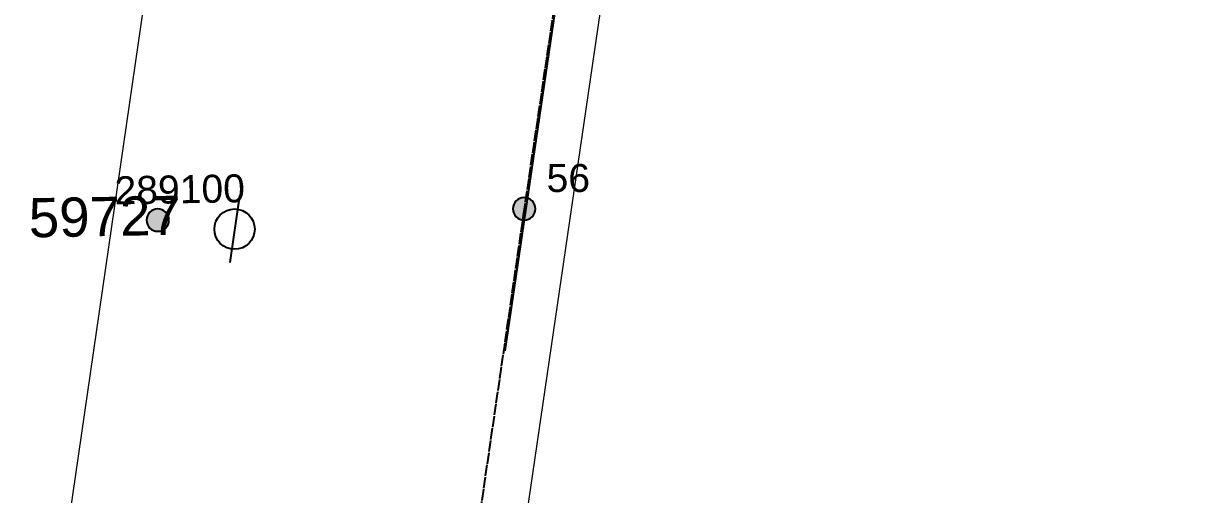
# Model space of a CAD drawing. Header units: metres. Extents: x 307635 to 308805, y 6256169 to 6257356.
# Drawn here: x 308078.3 to 308181.8, y 6256640.7 to 6256682.7 of the extents above; entities that cross this region are included whole.
import ezdxf
from ezdxf.enums import TextEntityAlignment as Align

# ---------------------------------------------------------------- set-up
doc = ezdxf.new("R2010")
doc.units = ezdxf.units.M
doc.linetypes.add('Cable Exist OH', pattern=[1, 1, 0])
doc.layers.get('0').update_dxf_attribs({"color": 6})
doc.layers.add('Cadastre Land Parcels_SP_EXT', color=118, linetype='Continuous', lineweight=15)
doc.layers.add('Mains_TR_EXT', color=211, linetype='Continuous', lineweight=25)
for name, color, linetype in [('Equip_SP_HV_EXT', 7, 'Continuous'), ('OH_Details_SP_MISC', 7, 'Continuous'), ('SupportsOH_SP_TR_HV_LV_SL_EXT', 7, 'Continuous')]:
    doc.layers.add(name, color=color, linetype=linetype)
doc.styles.add('HVSW_LABEL', font='arial.ttf', dxfattribs={"height": 3.5})
doc.styles.add('POLE_LABEL', font='arial.ttf', dxfattribs={"height": 2})
doc.styles.get("Standard").update_dxf_attribs({"font": 'arial.ttf'})

# ---------------------------------------------------------------- blocks, each defined once
blk = doc.blocks.new('POLE_EXT')
blk.add_hatch(color=256).paths.add_polyline_path([(-1, 0, 1), (1, 0, 1)])
blk.add_lwpolyline([(-1, 0, 1), (1, 0, 1)], format="xyb", close=True)
at = {"flags": 8}
blk.add_attdef('pNumber', text='', height=2, dxfattribs=at).set_placement((2.5, 2.5), align=Align.MIDDLE_CENTER)
at = {"style": 'POLE_LABEL', "flags": 9}
for tag, p in [('STRUCTURE_PLANT_NUMBER', (1.35, 0.03)), ('STREET_CODE', (1.35, -0.2))]:
    blk.add_attdef(tag, text='', height=0.2, dxfattribs=at).set_placement(p, align=Align.MIDDLE_LEFT)
at = {"flags": 9}
for tag, p in [('OWNED_BY', (1.35, -0.4)), ('SPECIAL_USE', (1.35, -0.8)), ('STATE', (1.35, -1)), ('PARENT', (1.35, -0.6)), ('cLV', (1.35, -1.4)), ('hDepth', (1.35, -1.6)), ('hDia', (1.35, -1.8)), ('cHV', (1.35, -2)), ('USAGE', (1.35, -1.2)), ('LBRACKET', (1.35, -2.2)), ('LExisting', (1.35, -2.4)), ('LANTNUMBER', (1.35, -2.6)), ('LOther', (1.35, -2.8)), ('LRemove', (1.35, -3)), ('LEGEND', (1.35, -3.2)), ('cLinedev', (1.35, -3.4)), ('pExisting', (1.35, -3.8)), ('LOCATION', (1.35, -3.6)), ('PFNUMBER', (1.35, -4)), ('NEWPFNUMBER', (1.35, -4.2)), ('pFooting', (1.35, -4.4)), ('pNew', (1.35, -4.6)), ('pRelocate', (1.35, -5)), ('pRemove', (1.35, -5.2)), ('pReplace', (1.35, -5.4)), ('pStay', (1.35, -5.6)), ('pType', (1.35, -5.8)), ('cspan', (1.35, -6)), ('STREETNAME', (1.35, -6.2)), ('SUBURB', (1.35, -6.4)), ('OPERATED_BY', (1.36, -7.01)), ('NOTES', (1.35, -6.6)), ('MAINTAINED_BY', (1.36, -6.81))]:
    blk.add_attdef(tag, text='', height=0.2, dxfattribs=at).set_placement(p, align=Align.MIDDLE_LEFT)
at = {"flags": 1}
blk.add_attdef('Z', (1.35, -7.33), '', height=0.2, dxfattribs=at)
blk = doc.blocks.new('HV_ABS_CLOSED_EXT')
blk.add_line((-3, 6.87), (3, 6.87))
blk.add_circle((0, 6.87), 1.8)
at = {"style": 'HVSW_LABEL'}
for tag, height, flags, p in [('ASSET_NUM', 3.5, 8, (2, 2)), ('STREET_CODE', 0.2, 9, (0, -0.2))]:
    blk.add_attdef(tag, text='', height=height, dxfattribs=dict(at, flags=flags)).set_placement(p, align=Align.MIDDLE_LEFT)
at = {"flags": 1}
blk.add_attdef('Z', (0, 0), '', height=0.2, dxfattribs=at)
at = {"flags": 9}
for tag, p in [('ACTUAL_STATUS', (0, -0.4)), ('CONSTRUCTED_VOLTAGE', (0, -0.6)), ('OPERATING_VOLTAGE', (0, -1)), ('NO_PHASES', (0, -0.8)), ('ORIENTATION', (0, -1.2)), ('OWNED_BY', (0, -1.4)), ('STATE', (0, -1.6)), ('SWITCH_TYPE', (0, -1.8)), ('USAGE', (0, -2)), ('STREETNAME', (0, -2.6)), ('SUBURB', (0, -2.8)), ('LEGEND', (0, -2.2)), ('LOCATION', (0, -2.4)), ('NOTES', (0, -3))]:
    blk.add_attdef(tag, text='', height=0.2, dxfattribs=at).set_placement(p, align=Align.MIDDLE_LEFT)

msp = doc.modelspace()

# ---------------------------------------------------------------- linework, layer by layer
at = {"layer": 'Cadastre Land Parcels_SP_EXT', "linetype": 'Continuous'}
for points in [[(308212.39, 6256674.49), (308133.34, 6256707.65), (308096.57, 6256456.38)], [(308056.78, 6256462.31), (308089.41, 6256686.55), (308022.91, 6256696.22)]]:
    msp.add_lwpolyline(points, dxfattribs=at)
at = {"layer": 'Mains_TR_EXT', "linetype": 'Cable Exist OH'}
for points in [[(308144.32, 6256809.24), (308123.07, 6256666.18)], [(308123.07, 6256666.18), (308093.87, 6256465.63)]]:
    msp.add_lwpolyline(points, dxfattribs=at)
at = {"layer": 'OH_Details_SP_MISC', "color": 7, "linetype": 'Continuous', "flags": 128}
msp.add_lwpolyline([(308162.56, 6256934.56), (308144.32, 6256809.24), (308121.34, 6256653.51)], dxfattribs=at)

# ---------------------------------------------------------------- block references
at = {"layer": 'Equip_SP_HV_EXT'}
ref = msp.add_blockref('HV_ABS_CLOSED_EXT', (308090.39, 6256665.36), dxfattribs=dict(at, rotation=261.691216803861))
ref.add_attrib('ASSET_NUM', '59727', dxfattribs={"layer": '0', "height": 3.5, "rotation": 1, "style": 'HVSW_LABEL'}).set_placement((308092.39, 6256665.61), align=Align.MIDDLE_RIGHT)
at = {"layer": 'SupportsOH_SP_TR_HV_LV_SL_EXT'}
ref = msp.add_blockref('POLE_EXT', (308123.07, 6256666.18), dxfattribs=at)
ref.add_attrib('ASSET_NUM', '56', dxfattribs={"layer": '0', "height": 2.5, "style": 'POLE_LABEL'}).set_placement((308125.07, 6256666.93), align=Align.BOTTOM_LEFT)
ref = msp.add_blockref('POLE_EXT', (308090.32, 6256665.17), dxfattribs=at)
ref.add_attrib('ASSET_NUM', '289100', dxfattribs={"layer": '0', "height": 2.5, "rotation": 1, "style": 'POLE_LABEL'}).set_placement((308092.32, 6256665.92), align=Align.BOTTOM_CENTER)

doc.saveas('drawing.dxf')
